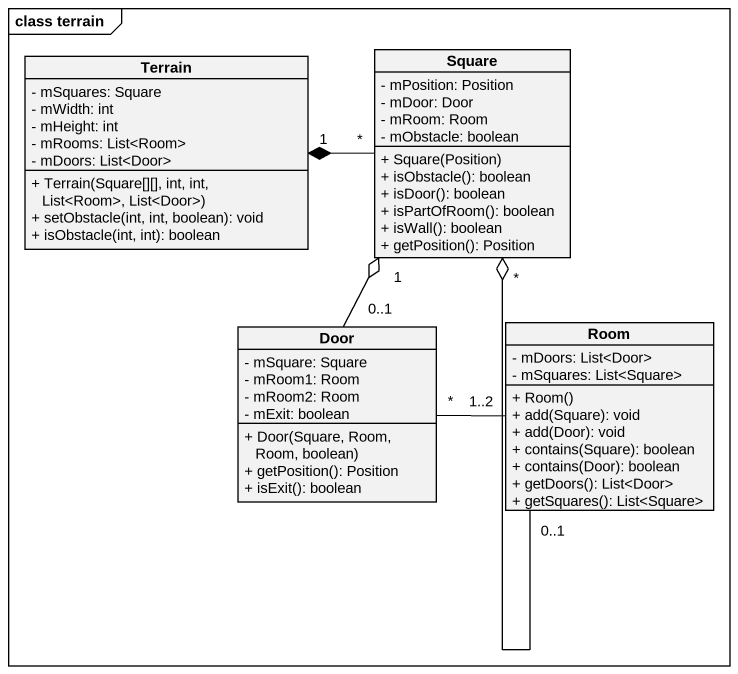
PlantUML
@startuml
mainframe class terrain
hide circle
hide empty members
skinparam classAttributeIconSize 0
class Terrain {
  - mSquares: Square
  - mWidth: int
  - mHeight: int
  - mRooms: List<Room>
  - mDoors: List<Door>
  + Terrain(Square[][], int, int, List<Room>, List<Door>)
  + setObstacle(int, int, boolean): void
  + isObstacle(int, int): boolean
}
class Square {
  - mPosition: Position
  - mDoor: Door
  - mRoom: Room
  - mObstacle: boolean
  + Square(Position)
  + isObstacle(): boolean
  + isDoor(): boolean
  + isPartOfRoom(): boolean
  + isWall(): boolean
  + getPosition(): Position
}
class Door {
  - mSquare: Square
  - mRoom1: Room
  - mRoom2: Room
  - mExit: boolean
  + Door(Square, Room, Room, boolean)
  + getPosition(): Position
  + isExit(): boolean
}
class Room {
  - mDoors: List<Door>
  - mSquares: List<Square>
  + Room()
  + add(Square): void
  + add(Door): void
  + contains(Square): boolean
  + contains(Door): boolean
  + getDoors(): List<Door>
  + getSquares(): List<Square>
}
Square "*" -left-* "1" Terrain
Door "0..1" -up-o "1" Square
Door "*" -right- "1..2" Room
Room "0..1" -up-o "*" Square
@enduml
